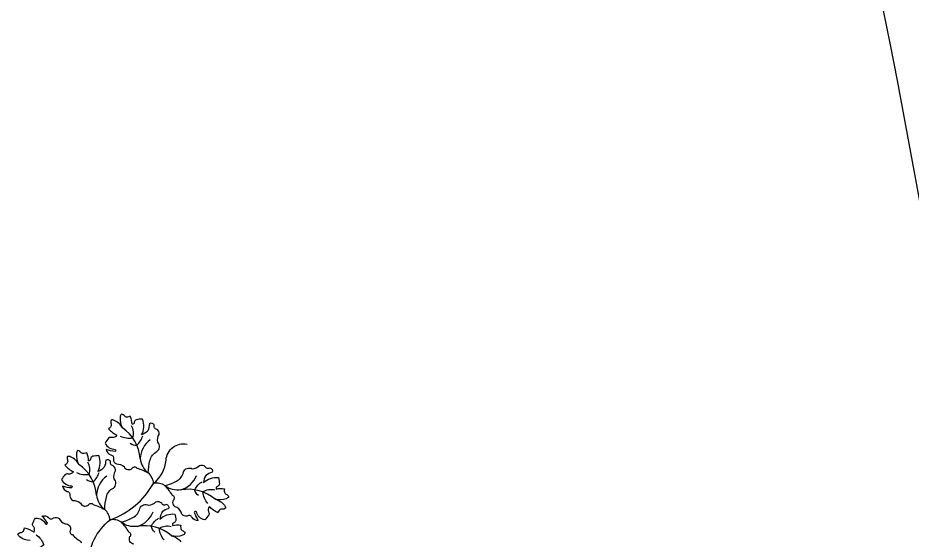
# Model space of a CAD drawing. Header units: millimetres. Extents: x 228.39 to 232.01, y 86.87 to 92.76.
# Drawn here: x 228.811 to 229.589, y 89.624 to 90.078 of the extents above; entities that cross this region are included whole.
import ezdxf

# ---------------------------------------------------------------- set-up
doc = ezdxf.new("R2010")
doc.units = ezdxf.units.MM
for name, color, linetype in [('62', 62, 'Continuous'), ('63', 63, 'Continuous'), ('CauleArvore', 253, 'Continuous')]:
    doc.layers.add(name, color=color, linetype=linetype)

msp = doc.modelspace()

# ---------------------------------------------------------------- linework, layer by layer
at = {"layer": '62'}
for points in [[(228.89966, 89.71437, 0.141386), (228.91049, 89.71278, 0.210123), (228.90948, 89.72341, 0.210123)], [(228.90834, 89.70825, 0.187629), (228.91404, 89.70654, 0.152006), (228.91917, 89.71449)], [(228.84144, 89.52303, 0.19541), (228.84874, 89.54212, -0.16319), (228.86396, 89.56292, 0.283578), (228.87184, 89.60308, -0.225144), (228.89081, 89.6415, 0.180253), (228.92859, 89.67319, 0.200258), (228.93949, 89.69343, -0.457443), (228.95782, 89.70736)], [(228.86172, 89.68261, 0.141386), (228.87255, 89.68101, 0.210123), (228.87154, 89.69165, 0.210123)], [(228.8704, 89.67649, 0.187629), (228.8761, 89.67478, 0.152006), (228.88122, 89.68273)], [(228.9822, 89.65945, 0.227943), (228.95242, 89.66749, -0.2044), (228.93858, 89.67113, 0.204998), (228.92859, 89.67319, 0.204998)], [(228.96766, 89.66258, -0.187629), (228.96455, 89.66765, -0.152006), (228.97093, 89.67464)], [(228.9758, 89.65575, -0.141386), (228.97149, 89.66581, -0.210123), (228.98203, 89.66756, -0.210123)], [(228.94426, 89.62768, 0.227943), (228.91447, 89.63573, -0.2044), (228.90064, 89.63937, 0.204998), (228.89065, 89.64143, 0.204998)], [(228.92972, 89.63081, -0.187629), (228.92661, 89.63589, -0.152006), (228.93299, 89.64287)], [(228.93786, 89.62398, -0.141386), (228.93354, 89.63405, -0.210123), (228.94409, 89.63579, -0.210123)], [(228.82661, 89.62853, -0.141386), (228.83307, 89.61969, -0.210123), (228.82318, 89.61563, -0.210123)]]:
    msp.add_lwpolyline(points, format="xyb", dxfattribs=at)
for centre, radius, start, end in [((228.88149, 89.69213), 0.0356, 4.24468, 55.60775), ((228.93862, 89.69382), 0.02165, 126.34296, 177.47547), ((228.9351, 89.69681), 0.01823, 186.4415, 232.64996), ((228.84355, 89.66037), 0.0356, 4.24468, 55.60775), ((228.90068, 89.66205), 0.02165, 126.34296, 177.47547), ((228.91565, 89.67245), 0.01296, 3.29685, 49.63683), ((228.94596, 89.68816), 0.02165, 287.33475, 338.46726), ((228.89716, 89.66505), 0.01823, 186.4415, 232.64996), ((228.87771, 89.64068), 0.01296, 3.29685, 49.63683), ((228.90802, 89.6564), 0.02165, 287.33475, 338.46726)]:
    msp.add_arc(centre, radius, start, end, dxfattribs=at)
at = {"layer": '63'}
for points in [[(228.89518, 89.701, -0.080473), (228.88747, 89.70265, 0.299055), (228.89145, 89.69806, -0.444536), (228.89368, 89.69416, 0.302847), (228.89642, 89.69022, -0.177588), (228.90293, 89.68781, 0.507771), (228.91005, 89.68633, -0.55411), (228.91416, 89.68656, -0.053606), (228.92404, 89.68233, -0.053038), (228.92551, 89.69309, -0.229968), (228.9316, 89.70093, 0.453009), (228.93228, 89.70905, -0.177588), (228.93346, 89.71589, 0.302847), (228.93144, 89.72024, -0.444536), (228.92918, 89.72413, 0.420063), (228.92496, 89.72506, -0.102766), (228.92367, 89.71903, -0.124976), (228.91817, 89.71541, 0.21297), (228.91905, 89.72921, 0.034334), (228.91345, 89.72856, 0.263361), (228.91184, 89.7264, -0.496173), (228.90994, 89.72467, 0.105189), (228.90839, 89.73163, -0.101835), (228.90622, 89.73096, -0.254881), (228.90359, 89.73166, 0.174488), (228.90075, 89.7335, 0.236152), (228.8996, 89.73089, 0.172046), (228.9016, 89.72151, 0.172046), (228.89449, 89.72795, 0.236152), (228.89165, 89.72826, 0.174488), (228.89181, 89.72488, -0.254881), (228.8911, 89.72226, -0.101835), (228.88943, 89.72072, 0.081157), (228.89677, 89.71509, -0.26839), (228.89247, 89.71308, 0.263361), (228.88979, 89.71277, 0.034334), (228.88642, 89.70826, 0.28167), (228.89535, 89.70283, -0.447648)], [(228.85724, 89.66924, -0.080473), (228.84953, 89.67088, 0.299055), (228.85351, 89.6663, -0.444536), (228.85574, 89.66239, 0.302847), (228.85848, 89.65845, -0.177588), (228.86498, 89.65604, 0.507771), (228.87211, 89.65457, -0.55411), (228.87622, 89.6548, -0.053606), (228.8861, 89.65056, -0.053038), (228.88757, 89.66133, -0.229968), (228.89366, 89.66916, 0.453009), (228.89434, 89.67729, -0.177588), (228.89552, 89.68412, 0.302847), (228.89349, 89.68847, -0.444536), (228.89124, 89.69236, 0.420063), (228.88702, 89.6933, -0.102766), (228.88573, 89.68726, -0.124976), (228.88023, 89.68364, 0.21297), (228.88111, 89.69744, 0.034334), (228.87551, 89.69679, 0.263361), (228.8739, 89.69463, -0.496173), (228.872, 89.6929, 0.105189), (228.87045, 89.69987, -0.101835), (228.86827, 89.6992, -0.254881), (228.86565, 89.6999, 0.174488), (228.86281, 89.70174, 0.236152), (228.86166, 89.69912, 0.172046), (228.86366, 89.68974, 0.172046), (228.85655, 89.69618, 0.236152), (228.85371, 89.6965, 0.174488), (228.85387, 89.69312, -0.254881), (228.85316, 89.6905, -0.101835), (228.85149, 89.68896, 0.081157), (228.85883, 89.68332, -0.26839), (228.85453, 89.68132, 0.263361), (228.85185, 89.68101, 0.034334), (228.84848, 89.6765, 0.28167), (228.85741, 89.67107, -0.447648)], [(228.96402, 89.64801, 0.080473), (228.96758, 89.64097, -0.299055), (228.96213, 89.64364, 0.444536), (228.95778, 89.6448, -0.302847), (228.95327, 89.64644, 0.177588), (228.94928, 89.65212, -0.507771), (228.94603, 89.65863, 0.55411), (228.9452, 89.66266, 0.053606), (228.93858, 89.67113, 0.053038), (228.94862, 89.6753, 0.229968), (228.95463, 89.68319, -0.453009), (228.96231, 89.68593, 0.177588), (228.96862, 89.68882, -0.302847), (228.97334, 89.68797, 0.444536), (228.97768, 89.68678, -0.420063), (228.97967, 89.68294, 0.102766), (228.97416, 89.68015, 0.124976), (228.97207, 89.67391, -0.21297), (228.98518, 89.67829, -0.034334), (228.98598, 89.67271, -0.263361), (228.98431, 89.6706, 0.496173), (228.98312, 89.66832, -0.105189), (228.99025, 89.6686, 0.101835), (228.99016, 89.66633, 0.254881), (228.99151, 89.66397, -0.174488), (228.99401, 89.6617, -0.236152), (228.99178, 89.65991, -0.172046), (228.9822, 89.65945, -0.172046), (228.99024, 89.65422, -0.236152), (228.99127, 89.65156, -0.174488), (228.98796, 89.65085, 0.254881), (228.98561, 89.64949, 0.101835), (228.98455, 89.64748, -0.081157), (228.97723, 89.65314, 0.26839), (228.97639, 89.64847, -0.263361), (228.97677, 89.6458, -0.034334), (228.97327, 89.64139, -0.28167), (228.96574, 89.64864, 0.447648)]]:
    msp.add_lwpolyline(points, format="xyb", close=True, dxfattribs=at)
for points in [[(228.91134, 89.62035, -0.507771), (228.90809, 89.62686, 0.55411), (228.90726, 89.6309, 0.053606), (228.90064, 89.63937, 0.053038), (228.91068, 89.64353, 0.229968), (228.91669, 89.65143, -0.453009), (228.92437, 89.65416, 0.177588), (228.93068, 89.65705, -0.302847), (228.9354, 89.6562, 0.444536), (228.93974, 89.65501, -0.420063), (228.94173, 89.65118, 0.102766), (228.93622, 89.64838, 0.124976), (228.93413, 89.64214, -0.21297), (228.94724, 89.64652, -0.034334), (228.94804, 89.64094, -0.263361), (228.94637, 89.63884, 0.496173), (228.94518, 89.63656, -0.105189), (228.95231, 89.63683, 0.101835), (228.95222, 89.63456, 0.254881), (228.95357, 89.63221, -0.174488), (228.95607, 89.62993, -0.236152), (228.95384, 89.62814, -0.172046), (228.94426, 89.62768, -0.172046), (228.9523, 89.62246, -0.236152)], [(228.8212, 89.62349, -0.172046), (228.81219, 89.62678, -0.236152), (228.81058, 89.62915, -0.174488), (228.81365, 89.63057, 0.254881), (228.81564, 89.63242, 0.101835), (228.81623, 89.63462, -0.081157), (228.82463, 89.63075, 0.26839), (228.8244, 89.63549, -0.263361), (228.82343, 89.638, -0.034334), (228.82585, 89.64309, -0.28167), (228.83481, 89.63771, 0.447648), (228.83635, 89.63871, 0.080473), (228.83131, 89.64477, -0.299055), (228.83722, 89.64339, 0.444536), (228.84171, 89.64324, -0.302847), (228.84647, 89.64265, 0.177588), (228.85164, 89.63801, -0.507771), (228.85626, 89.63239, 0.55411), (228.85797, 89.62865, 0.053606), (228.86632, 89.62188, 0.053038)]]:
    msp.add_lwpolyline(points, format="xyb", dxfattribs=at)
at = {"layer": 'CauleArvore'}
msp.add_arc((221.24537, 88.41704), 8.48399, 349.858006, 17.380175, dxfattribs=at)

doc.saveas('drawing.dxf')
